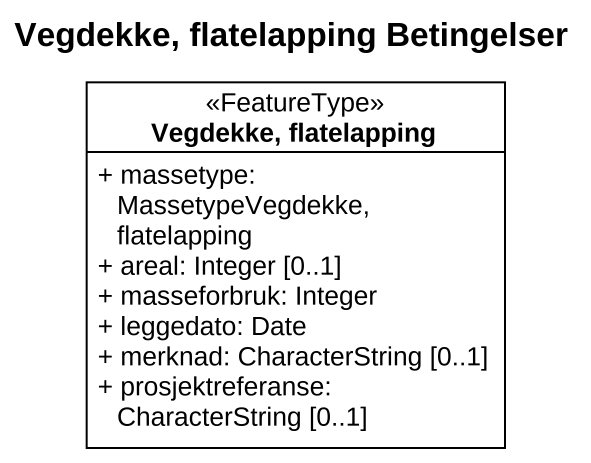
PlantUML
@startuml
title Vegdekke, flatelapping Betingelser
hide circle
hide empty members
skinparam classAttributeIconSize 0
class "Vegdekke, flatelapping" as Vegdekke_flatelapping <<FeatureType>> {
  + massetype: MassetypeVegdekke, flatelapping
  + areal: Integer [0..1]
  + masseforbruk: Integer
  + leggedato: Date
  + merknad: CharacterString [0..1]
  + prosjektreferanse: CharacterString [0..1]
}
@enduml
